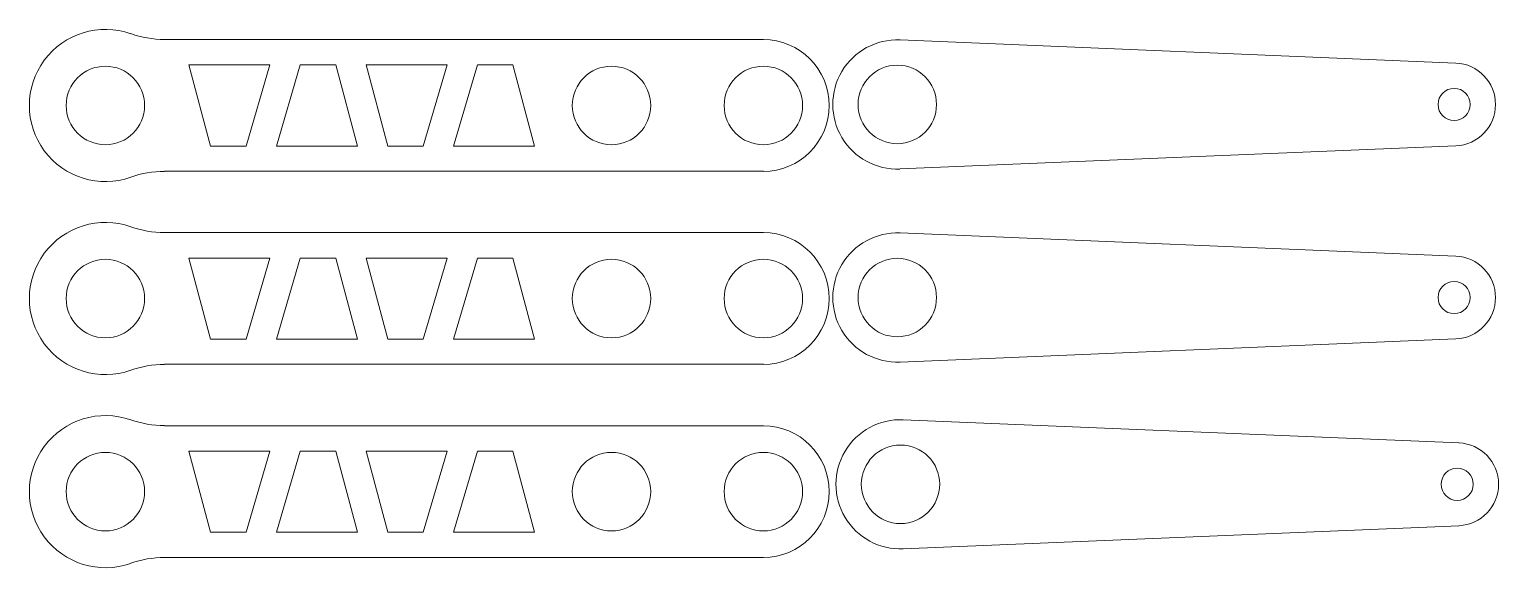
# Model space of a CAD drawing. Header units: inches. Extents: x 3.9 to 15.3, y -1.7 to 2.5.
import ezdxf

# ---------------------------------------------------------------- set-up
doc = ezdxf.new("R2010")
doc.units = ezdxf.units.IN
doc.layers.add('IN', color=209, linetype='Continuous')
doc.layers.add('OUT', color=30, linetype='Continuous')

msp = doc.modelspace()

# ---------------------------------------------------------------- linework, layer by layer
at = {"layer": 'IN', "linetype": 'Continuous', "lineweight": 15}
for p, q in [((5.274, 1.555), (5.105, 2.185)), ((5.105, 2.185), (5.735, 2.185)), ((5.735, 2.185), (5.549, 1.555)), ((5.786, 1.555), (5.971, 2.185)), ((5.971, 2.185), (6.247, 2.185)), ((6.247, 2.185), (6.415, 1.555)), ((6.483, 2.185), (7.113, 2.185)), ((6.652, 1.555), (6.483, 2.185)), ((7.113, 2.185), (6.927, 1.555)), ((7.164, 1.555), (7.349, 2.185)), ((7.349, 2.185), (7.625, 2.185)), ((7.625, 2.185), (7.793, 1.555)), ((5.549, 1.555), (5.274, 1.555)), ((6.415, 1.555), (5.786, 1.555)), ((6.927, 1.555), (6.652, 1.555)), ((7.793, 1.555), (7.164, 1.555)), ((5.274, 0.055), (5.105, 0.685)), ((5.105, 0.685), (5.735, 0.685)), ((5.735, 0.685), (5.549, 0.055)), ((5.786, 0.055), (5.971, 0.685)), ((5.971, 0.685), (6.247, 0.685)), ((6.247, 0.685), (6.415, 0.055)), ((6.483, 0.685), (7.113, 0.685)), ((6.652, 0.055), (6.483, 0.685)), ((7.113, 0.685), (6.927, 0.055)), ((7.164, 0.055), (7.349, 0.685)), ((7.349, 0.685), (7.625, 0.685)), ((7.625, 0.685), (7.793, 0.055)), ((5.549, 0.055), (5.274, 0.055)), ((6.415, 0.055), (5.786, 0.055)), ((6.927, 0.055), (6.652, 0.055)), ((7.793, 0.055), (7.164, 0.055)), ((5.274, -1.445), (5.105, -0.815)), ((5.105, -0.815), (5.735, -0.815)), ((5.735, -0.815), (5.549, -1.445)), ((5.786, -1.445), (5.971, -0.815)), ((5.971, -0.815), (6.247, -0.815)), ((6.247, -0.815), (6.415, -1.445)), ((6.483, -0.815), (7.113, -0.815)), ((6.652, -1.445), (6.483, -0.815)), ((7.113, -0.815), (6.927, -1.445)), ((7.164, -1.445), (7.349, -0.815)), ((7.349, -0.815), (7.625, -0.815)), ((7.625, -0.815), (7.793, -1.445)), ((5.549, -1.445), (5.274, -1.445)), ((6.415, -1.445), (5.786, -1.445)), ((6.927, -1.445), (6.652, -1.445)), ((7.793, -1.445), (7.164, -1.445))]:
    msp.add_line(p, q, dxfattribs=at)
for centre, radius in [((4.455, 1.87), 0.305), ((8.392, 1.87), 0.305), ((9.573, 1.87), 0.305), ((10.615, 1.878), 0.305), ((14.946, 1.878), 0.125), ((4.455, 0.37), 0.305), ((8.392, 0.37), 0.305), ((9.573, 0.37), 0.305), ((10.615, 0.378), 0.305), ((14.946, 0.378), 0.125), ((10.64, -1.073), 0.305), ((4.455, -1.13), 0.305), ((8.392, -1.13), 0.305), ((9.573, -1.13), 0.305), ((14.97, -1.073), 0.125)]:
    msp.add_circle(centre, radius, dxfattribs=at)
at = {"layer": 'OUT', "linetype": 'Continuous', "lineweight": 15}
for p, q in [((4.914, 2.382), (9.573, 2.382)), ((14.959, 2.2), (10.636, 2.38)), ((10.636, 1.377), (14.959, 1.557)), ((9.573, 1.359), (4.914, 1.359)), ((4.914, 0.882), (9.573, 0.882)), ((14.959, 0.7), (10.636, 0.88)), ((10.636, -0.123), (14.959, 0.057)), ((9.573, -0.141), (4.914, -0.141)), ((4.914, -0.618), (9.573, -0.618)), ((14.984, -0.752), (10.66, -0.572)), ((10.66, -1.575), (14.984, -1.395)), ((9.573, -1.641), (4.914, -1.641))]:
    msp.add_line(p, q, dxfattribs=at)
for centre, radius, start, end in [((4.455, 1.87), 0.591, 70.537, 289.463), ((4.914, 3.17), 0.787, 250.537, 270), ((9.573, 1.87), 0.512, 270, 90), ((10.615, 1.878), 0.502, 87.6163, 272.3837), ((14.946, 1.878), 0.322, 272.3837, 87.6163), ((4.914, 0.571), 0.787, 90, 109.463), ((4.455, 0.37), 0.591, 70.537, 289.463), ((4.914, 1.67), 0.787, 250.537, 270), ((9.573, 0.37), 0.512, 270, 90), ((10.615, 0.378), 0.502, 87.6163, 272.3837), ((14.946, 0.378), 0.322, 272.3837, 87.6163), ((4.914, -0.929), 0.787, 90, 109.463), ((4.455, -1.13), 0.591, 70.537, 289.463), ((10.64, -1.073), 0.502, 87.6163, 272.3837), ((4.914, 0.17), 0.787, 250.537, 270), ((9.573, -1.13), 0.512, 270, 90), ((14.97, -1.073), 0.322, 272.3837, 87.6163), ((4.914, -2.429), 0.787, 90, 109.463)]:
    msp.add_arc(centre, radius, start, end, dxfattribs=at)

doc.saveas('drawing.dxf')
